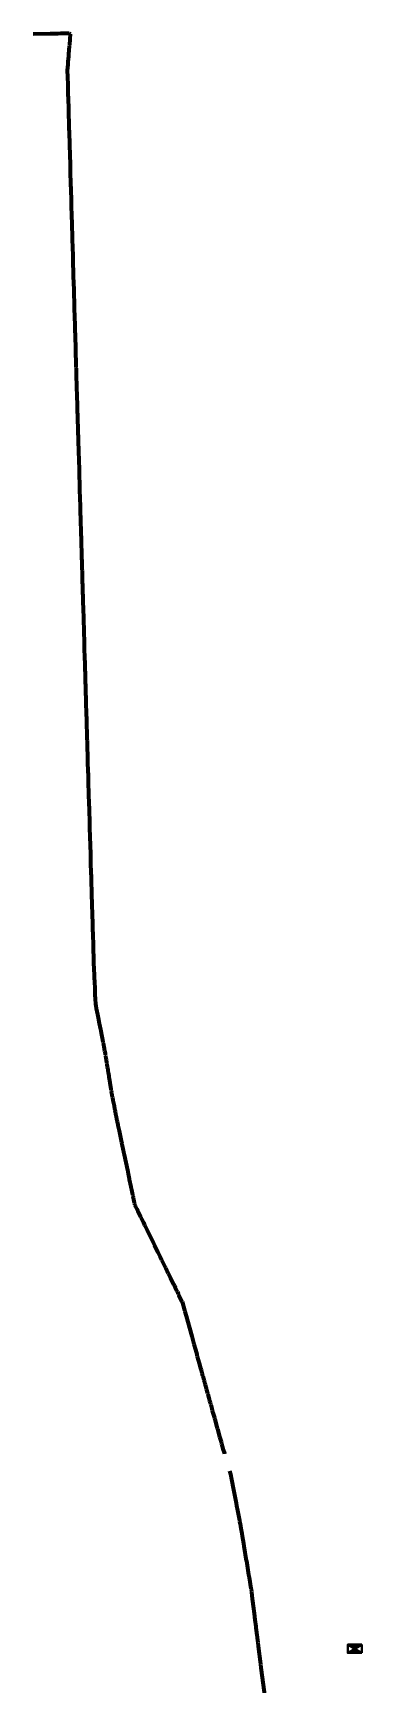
# Model space of a CAD drawing. Header units: metres. Extents: x 602525 to 604860, y 1147567 to 1148012.
# Drawn here: x 604772.4 to 604860.4, y 1147566.6 to 1148012.1 of the extents above.
import ezdxf

# ---------------------------------------------------------------- set-up
doc = ezdxf.new("R2010")
doc.units = ezdxf.units.M
doc.header["$MEASUREMENT"] = 0
doc.linetypes.add('DGN Style 5', pattern=[91.104827, 39.044926, -52.059901])
doc.layers.add('TF_E_---_Skab-_2', color=1, linetype='Continuous', lineweight=40)
doc.layers.add('TF_T_---_Kabl-_2', color=5, linetype='DGN Style 5', lineweight=70)

# ---------------------------------------------------------------- blocks, each defined once
blk = doc.blocks.new('ESKAB')
at = {"layer": 'TF_E_---_Skab-_2'}
for p, q in [((-1.89878, 1.117269), (-1.89878, -1.090731)), ((1.87722, -1.090731), (1.87722, 1.117269))]:
    blk.add_line(p, q, dxfattribs=at)
at = {"layer": 'TF_E_---_Skab-_2', "flags": 128}
for points in [[(-1.81078, 1.117269), (-1.81078, 1.065811)], [(-1.66078, 1.117269), (-1.66078, 0.978099)], [(-1.51078, 1.117269), (-1.51078, 0.890388)], [(-1.36078, 1.117269), (-1.36078, 0.802676)], [(-1.21078, 1.117269), (-1.21078, 0.714964)], [(-1.06078, 1.117269), (-1.06078, 0.627252)], [(-0.91078, 1.117269), (-0.91078, 0.53954)], [(-0.76078, 1.117269), (-0.76078, 0.451828)], [(-0.61078, 1.117269), (-0.61078, 0.364116)], [(-0.46078, 1.117269), (-0.46078, 0.276404)], [(-0.31078, 1.117269), (-0.31078, 0.188693)], [(-0.16078, 1.117269), (-0.16078, 0.100981)], [(-0.01078, 1.117269), (-0.01078, 0.013269)], [(-0.01078, -1.090731), (-0.01078, 0.013269)], [(0.13922, 1.117269), (0.13922, 0.100981)], [(0.28922, 1.117269), (0.28922, 0.188693)], [(0.43922, 1.117269), (0.43922, 0.276404)], [(0.58922, 1.117269), (0.58922, 0.364116)], [(0.73922, 1.117269), (0.73922, 0.451828)], [(0.88922, 1.117269), (0.88922, 0.53954)], [(1.03922, 1.117269), (1.03922, 0.627252)], [(1.18922, 1.117269), (1.18922, 0.714964)], [(1.33922, 1.117269), (1.33922, 0.802676)], [(1.48922, 1.117269), (1.48922, 0.890388)], [(1.63922, 1.117269), (1.63922, 0.978099)], [(1.78922, 1.117269), (1.78922, 1.065811)], [(-1.81078, -1.090731), (-1.81078, -1.039273)], [(-1.66078, -1.090731), (-1.66078, -0.951562)], [(-1.51078, -1.090731), (-1.51078, -0.86385)], [(-1.36078, -1.090731), (-1.36078, -0.776138)], [(-1.21078, -1.090731), (-1.21078, -0.688426)], [(-1.06078, -1.090731), (-1.06078, -0.600714)], [(-0.91078, -1.090731), (-0.91078, -0.513002)], [(-0.76078, -1.090731), (-0.76078, -0.42529)], [(-0.61078, -1.090731), (-0.61078, -0.337579)], [(-0.46078, -1.090731), (-0.46078, -0.249867)], [(-0.31078, -1.090731), (-0.31078, -0.162155)], [(-0.16078, -1.090731), (-0.16078, -0.074443)], [(0.13922, -1.090731), (0.13922, -0.074443)], [(0.28922, -1.090731), (0.28922, -0.162155)], [(0.43922, -1.090731), (0.43922, -0.249867)], [(0.58922, -1.090731), (0.58922, -0.337579)], [(0.73922, -1.090731), (0.73922, -0.42529)], [(0.88922, -1.090731), (0.88922, -0.513002)], [(1.03922, -1.090731), (1.03922, -0.600714)], [(1.18922, -1.090731), (1.18922, -0.688426)], [(1.33922, -1.090731), (1.33922, -0.776138)], [(1.48922, -1.090731), (1.48922, -0.86385)], [(1.63922, -1.090731), (1.63922, -0.951562)], [(1.78922, -1.090731), (1.78922, -1.039273)]]:
    blk.add_lwpolyline(points, dxfattribs=at)
at = {"layer": 'TF_E_---_Skab-_2'}
for points in [[(1.87722, 1.117269), (-0.01078, 0.013269), (-1.89878, 1.117269)], [(1.87722, -1.090731), (-0.01078, 0.013269), (-1.89878, -1.090731)]]:
    blk.add_3dface(points, dxfattribs=at)

msp = doc.modelspace()

# ---------------------------------------------------------------- linework, layer by layer
at = {"layer": 'TF_T_---_Kabl-_2'}
for points in [[(604772.37, 1148011.99, 42.304387), (604776.93, 1148012.05, 42.47), (604778.46, 1148012.07, 42.52), (604779, 1148012.08, 42.59), (604779.76, 1148012.09, 42.67), (604781.21, 1148012.11, 42.61), (604781.987373, 1148012.123029, 42.568952), (604781.986187, 1148012.093053, 42.568736), (604782.29684, 1148011.850584, 42.548567)], [(604782.3, 1148011.85, 42.548379), (604782.19, 1148010.6, 42.54), (604782.05, 1148008.95, 42.61), (604782.04, 1148008.77, 42.61), (604782.02, 1148008.57, 42.61), (604781.85, 1148006.48, 42.68), (604781.8, 1148005.95, 42.69), (604781.67, 1148004.42, 42.67), (604781.61, 1148003.68, 42.68), (604781.482112, 1148002.135309, 42.685485), (604781.53, 1148000.43, 42.69), (604781.6, 1147998.22, 42.71), (604781.6, 1147998.19, 42.71), (604781.6, 1147998.11, 42.71), (604781.66, 1147996.04, 42.71), (604781.67, 1147995.79, 42.67), (604781.68, 1147995.52, 42.72), (604781.69, 1147994.86, 42.73), (604781.71, 1147994.3, 42.66), (604781.78, 1147992.06, 42.72), (604781.79, 1147991.68, 42.74), (604781.8, 1147991.46, 42.74), (604781.8, 1147991.16, 42.72), (604781.92, 1147987.16, 42.71), (604781.95, 1147986.34, 42.71), (604781.96, 1147985.73, 42.71), (604782.07, 1147982.03, 42.75), (604782.08, 1147981.78, 42.76), (604782.14, 1147979.75, 42.78), (604782.23, 1147976.61, 42.81), (604782.24, 1147976.26, 42.82), (604782.29, 1147974.56, 42.85), (604782.37, 1147971.91, 42.9), (604782.39, 1147971.46, 42.94), (604782.39, 1147971.33, 42.9), (604782.41, 1147970.55, 42.89), (604782.52, 1147966.83, 42.88), (604782.53, 1147966.47, 42.88), (604782.54, 1147966.2, 42.88), (604782.64, 1147962.67, 42.88), (604782.68, 1147961.51, 42.87), (604782.68, 1147961.37, 42.87), (604782.82, 1147956.72, 42.93), (604782.95, 1147952.44, 43.02), (604782.96, 1147951.98, 43.02), (604782.98, 1147951.45, 43.03), (604783.11, 1147946.89, 43.07), (604783.22, 1147943.22, 43.02), (604783.23, 1147942.71, 43.03), (604783.34, 1147939.12, 43), (604783.35, 1147938.94, 43), (604783.36, 1147938.29, 43.01), (604783.37, 1147937.98, 43.02), (604783.43, 1147936.23, 43.08), (604783.43, 1147935.99, 43.08), (604783.5, 1147933.77, 43.11), (604783.54, 1147932.19, 43.14), (604783.57, 1147931.28, 43.14), (604783.58, 1147931.04, 43.15), (604783.69, 1147927.19, 43.15), (604783.7, 1147927.05, 43.16), (604783.73, 1147925.94, 43.14), (604783.73, 1147925.83, 43.14), (604783.73, 1147925.81, 43.14), (604783.73, 1147925.77, 43.14), (604783.78, 1147924.24, 43.15), (604783.78, 1147924.15, 43.15), (604783.78, 1147924.13, 43.15), (604783.83, 1147922.34, 43.16), (604783.84, 1147922.22, 43.17), (604783.87, 1147921.19, 43.17), (604783.91, 1147919.7, 43.2), (604783.92, 1147919.41, 43.2), (604783.96, 1147918.19, 43.21), (604783.98, 1147917.56, 43.2), (604784, 1147916.68, 43.2), (604784.04, 1147915.24, 43.23), (604784.07, 1147914.29, 43.25), (604784.12, 1147912.67, 43.29), (604784.15, 1147911.63, 43.32), (604784.19, 1147910.45, 43.36), (604784.21, 1147909.71, 43.34), (604784.22, 1147909.28, 43.35), (604784.25, 1147908.26, 43.35), (604784.31, 1147906.19, 43.36), (604784.31, 1147906.13, 43.36), (604784.33, 1147905.62, 43.37), (604784.36, 1147904.44, 43.4), (604784.37, 1147904.06, 43.41), (604784.39, 1147903.44, 43.38), (604784.4, 1147903.18, 43.41), (604784.44, 1147901.77, 43.41), (604784.47, 1147900.91, 43.39), (604784.47, 1147900.65, 43.43), (604784.52, 1147899.22, 43.44), (604784.55, 1147898.1, 43.46), (604784.57, 1147897.45, 43.47), (604784.64, 1147895.06, 43.46), (604784.65, 1147894.58, 43.48), (604784.66, 1147894.38, 43.54), (604784.69, 1147893.25, 43.57), (604784.76, 1147891.13, 43.59), (604784.81, 1147889.13, 43.55), (604784.86, 1147887.7, 43.57), (604784.86, 1147887.51, 43.55), (604784.88, 1147887.08, 43.55), (604784.93, 1147885.32, 43.66), (604784.93, 1147885.21, 43.65), (604784.93, 1147885.12, 43.66), (604784.94, 1147884.98, 43.66), (604784.96, 1147884.35, 43.58), (604784.96, 1147884.12, 43.59), (604784.99, 1147883.35, 43.55), (604784.99, 1147883.21, 43.55), (604785.02, 1147882.19, 43.57), (604785.16, 1147877.33, 43.51), (604785.18, 1147876.88, 43.52), (604785.23, 1147874.97, 43.44), (604785.25, 1147874.37, 43.41), (604785.28, 1147873.37, 43.33), (604785.29, 1147873.2, 43.32), (604785.31, 1147872.49, 43.29), (604785.33, 1147871.73, 43.27), (604785.35, 1147871.16, 43.28), (604785.35, 1147871.14, 43.29), (604785.35, 1147871.09, 43.29), (604785.36, 1147870.51, 43.34), (604785.37, 1147870.39, 43.36), (604785.38, 1147870.12, 43.4), (604785.38, 1147869.83, 43.46), (604785.4, 1147869.23, 43.48), (604785.41, 1147868.97, 43.49), (604785.42, 1147868.66, 43.48), (604785.42, 1147868.58, 43.49), (604785.44, 1147868.05, 43.36), (604785.45, 1147867.77, 43.34), (604785.45, 1147867.57, 43.3), (604785.47, 1147867.07, 43.15), (604785.48, 1147866.5, 43.07), (604785.5, 1147865.83, 43.02), (604785.5, 1147865.79, 43.02), (604785.51, 1147865.5, 43), (604785.53, 1147864.79, 42.99), (604785.56, 1147863.94, 42.97), (604785.62, 1147861.84, 42.83), (604785.64, 1147861.11, 42.8), (604785.68, 1147859.86, 42.7), (604785.76, 1147857.24, 42.59), (604785.76, 1147856.95, 42.59), (604785.8, 1147855.75, 42.45), (604785.8, 1147855.61, 42.45), (604785.84, 1147854.55, 42.34), (604785.86, 1147853.7, 42.3), (604785.89, 1147852.7, 42.13), (604785.9, 1147852.28, 42.04), (604785.92, 1147851.8, 42.04), (604785.94, 1147850.94, 42.03), (604785.99, 1147849.22, 41.9), (604786, 1147849.05, 41.87), (604786.05, 1147847.24, 41.8), (604786.06, 1147847.09, 41.79), (604786.06, 1147847.02, 41.8), (604786.14, 1147844.31, 42.35), (604786.14, 1147844.22, 42.34), (604786.15, 1147843.89, 42.38), (604786.16, 1147843.53, 42.37), (604786.17, 1147843.28, 42.31), (604786.18, 1147843.01, 42.21), (604786.2, 1147842.23, 41.46), (604786.21, 1147841.92, 41.14), (604786.21, 1147841.89, 41.12), (604786.21, 1147841.86, 41.13), (604786.22, 1147841.62, 41.08), (604786.23, 1147841.18, 41.12), (604786.25, 1147840.38, 40.99), (604786.28, 1147839.41, 40.91), (604786.28, 1147839.37, 40.9), (604786.28, 1147839.35, 40.9), (604786.29, 1147839.3, 40.89), (604786.31, 1147838.58, 40.8), (604786.33, 1147837.84, 40.69), (604786.33, 1147837.76, 40.67), (604786.35, 1147837.08, 40.46), (604786.38, 1147836.2, 40.18), (604786.39, 1147835.69, 39.99), (604786.4, 1147835.41, 39.89), (604786.4, 1147835.34, 39.84), (604786.42, 1147834.61, 39.56), (604786.44, 1147834.05, 39.24), (604786.47, 1147832.97, 39.01), (604786.48, 1147832.83, 39.03), (604786.49, 1147832.43, 38.96), (604786.58, 1147829.39, 37.92), (604786.58, 1147829.35, 37.9), (604786.58, 1147829.32, 37.89), (604786.58, 1147829.19, 37.85), (604786.61, 1147828.23, 37.58), (604786.62, 1147827.83, 37.62), (604786.63, 1147827.48, 37.65), (604786.65, 1147827, 37.72), (604786.75, 1147823.61, 37.8), (604786.78, 1147822.38, 37.83), (604786.79, 1147822.18, 37.84), (604786.8, 1147821.71, 37.85), (604786.81, 1147821.4, 37.86), (604786.94, 1147817.04, 37.97), (604786.96, 1147816.51, 37.97), (604787.03, 1147813.93, 37.96), (604787.06, 1147813.09, 37.96), (604787.06, 1147812.97, 37.96), (604787.07, 1147812.87, 37.96), (604787.09, 1147812.04, 37.98), (604787.13, 1147810.52, 38.01), (604787.2, 1147808.38, 37.84), (604787.2, 1147808.33, 37.83), (604787.2, 1147808.17, 37.82), (604787.21, 1147808.07, 37.82), (604787.3, 1147804.99, 37.68), (604787.32, 1147804.23, 37.68), (604787.35, 1147803.34, 37.77), (604787.35, 1147803.18, 37.79), (604787.42, 1147800.72, 37.92), (604787.43, 1147800.68, 37.92), (604787.43, 1147800.65, 37.92), (604787.46, 1147799.44, 37.99), (604787.47, 1147799.3, 38), (604787.47, 1147799.17, 38.02), (604787.48, 1147798.78, 38.01), (604787.69, 1147791.71, 38.1), (604787.76, 1147789.46, 38.05), (604787.84, 1147786.51, 38.02), (604787.86, 1147785.9, 37.98), (604787.89, 1147784.83, 37.89), (604787.93, 1147783.51, 37.91), (604787.96, 1147782.43, 37.92), (604787.97, 1147782.25, 37.96), (604787.99, 1147781.63, 38), (604788, 1147781.26, 38.01), (604788.1, 1147777.97, 38.27), (604788.1, 1147777.89, 38.29), (604788.1, 1147777.85, 38.29), (604788.1, 1147777.84, 38.29), (604788.1, 1147777.77, 38.29), (604788.15, 1147775.97, 38.38), (604788.25, 1147772.69, 38.49), (604788.25, 1147772.64, 38.49), (604788.25, 1147772.6, 38.49), (604788.29, 1147771.22, 38.59), (604788.31, 1147770.55, 38.59), (604788.32, 1147770.43, 38.6), (604788.32, 1147770.19, 38.62), (604788.34, 1147769.83, 38.65), (604788.4, 1147767.64, 38.7), (604788.42, 1147766.9, 38.74), (604788.44, 1147766.3, 38.8), (604788.46, 1147765.55, 38.85), (604788.49, 1147764.57, 38.84), (604788.5, 1147764.23, 38.84), (604788.52, 1147763.47, 38.84), (604788.532879, 1147763.242492, 38.851482)], [(604788.53, 1147763.24, 38.851744), (604788.54, 1147763.06, 38.86), (604788.54, 1147762.97, 38.87), (604788.56, 1147762.44, 38.9), (604788.7, 1147759.29, 38.92), (604788.74, 1147758.28, 38.9), (604788.77, 1147757.7, 38.83), (604788.78, 1147757.32, 38.85), (604788.79, 1147757.12, 38.85), (604788.84, 1147755.99, 38.98), (604788.92, 1147753.98, 38.85), (604788.97, 1147753, 38.75), (604788.97, 1147752.95, 38.75), (604788.97, 1147752.92, 38.75), (604789.029178, 1147751.503827, 38.843703), (604789.12, 1147751.05, 38.87), (604789.27, 1147750.29, 38.9), (604789.58, 1147748.73, 38.95), (604789.76, 1147747.79, 38.94), (604790.05, 1147746.31, 38.95), (604790.37, 1147744.67, 38.91), (604790.45, 1147744.27, 38.92), (604790.58, 1147743.64, 38.92), (604790.92, 1147741.88, 38.91), (604791.04, 1147741.3, 38.88), (604791.06, 1147741.18, 38.89), (604791.1, 1147740.97, 38.91), (604791.38, 1147739.57, 38.93), (604791.41, 1147739.39, 38.88), (604791.42, 1147739.34, 38.88), (604791.5, 1147738.93, 38.87), (604791.628416, 1147738.28088, 38.876036), (604791.69, 1147737.88, 38.88), (604791.73, 1147737.64, 38.89), (604791.87, 1147736.74, 38.95), (604791.91, 1147736.52, 38.9), (604791.92, 1147736.48, 38.89), (604792.03, 1147735.75, 38.94), (604792.06, 1147735.56, 38.92), (604792.1, 1147735.33, 38.96), (604792.21, 1147734.59, 38.94), (604792.26, 1147734.32, 38.94), (604792.33, 1147733.89, 38.98), (604792.39, 1147733.49, 38.94), (604792.41, 1147733.34, 38.95), (604792.42, 1147733.31, 38.95), (604792.44, 1147733.15, 38.95), (604792.6, 1147732.19, 39.01), (604792.62, 1147732.04, 39.01), (604792.65, 1147731.84, 39.02), (604792.78, 1147731, 38.96), (604792.8, 1147730.88, 38.96), (604792.88, 1147730.42, 38.9), (604792.88, 1147730.39, 38.9), (604792.88, 1147730.38, 38.9), (604793.158169, 1147728.632969, 38.96188), (604793.2, 1147728.43, 38.97), (604793.22, 1147728.32, 38.96), (604793.23, 1147728.27, 38.96), (604793.28, 1147728.02, 38.96), (604793.33, 1147727.73, 38.98), (604793.37, 1147727.57, 38.97), (604793.57, 1147726.5, 39), (604793.59, 1147726.38, 39), (604793.75, 1147725.56, 39.01), (604793.96, 1147724.49, 38.97), (604794.03, 1147724.15, 38.98), (604794.06, 1147723.95, 38.97), (604794.15, 1147723.49, 38.99), (604794.27, 1147722.89, 39.1), (604794.32, 1147722.63, 39.13), (604794.46, 1147721.89, 39.15), (604794.604636, 1147721.180042, 39.1491)], [(604794.6, 1147721.18, 39.149294), (604794.82, 1147720.13, 39.15), (604794.82, 1147720.12, 39.15), (604794.88, 1147719.85, 39.19), (604795.04, 1147719.1, 39.29), (604795.05, 1147719.02, 39.29), (604795.07, 1147718.93, 39.29), (604795.39, 1147717.45, 39.24), (604796.04, 1147714.33, 39.24), (604796.1, 1147714.06, 39.23), (604796.14, 1147713.86, 39.23), (604796.49, 1147712.2, 39.22), (604796.57, 1147711.8, 39.22), (604796.59, 1147711.72, 39.22), (604796.73, 1147711.03, 39.27), (604797.6, 1147706.91, 39.29), (604797.69, 1147706.51, 39.29), (604797.72, 1147706.36, 39.3), (604797.8, 1147705.96, 39.31), (604797.82, 1147705.88, 39.32), (604798.1, 1147704.56, 39.45), (604798.13, 1147704.42, 39.47), (604798.54, 1147702.45, 39.39), (604798.57, 1147702.33, 39.39), (604798.57, 1147702.31, 39.39), (604798.71, 1147701.66, 39.51), (604798.71, 1147701.63, 39.51), (604798.8, 1147701.21, 39.51), (604799.01, 1147700.23, 39.44), (604799.03, 1147700.11, 39.44), (604799.1, 1147699.8, 39.45), (604799.15, 1147699.55, 39.45), (604799.17, 1147699.43, 39.46), (604799.44, 1147698.16, 39.45), (604799.48, 1147697.97, 39.44), (604799.556074, 1147697.596122, 39.486021), (604799.77, 1147697.17, 39.55), (604800.14, 1147696.41, 39.53), (604800.37, 1147695.95, 39.59), (604801.12, 1147694.42, 39.71), (604801.18, 1147694.28, 39.72), (604801.23, 1147694.18, 39.73), (604801.42, 1147693.8, 39.79), (604801.9, 1147692.83, 39.98), (604802.24, 1147692.13, 40.06), (604802.3, 1147692, 40.08), (604802.82, 1147690.93, 40.21), (604804.59, 1147687.33, 40.49), (604804.88, 1147686.72, 40.56), (604805.77, 1147684.91, 40.78), (604806.39, 1147683.65, 40.96), (604806.78, 1147682.85, 41.06), (604807.39, 1147681.59, 41.15), (604807.86, 1147680.64, 41.23), (604807.88, 1147680.6, 41.24), (604808.57, 1147679.19, 41.5), (604809.14, 1147678.03, 41.71), (604810.01, 1147676.25, 41.97), (604810.22, 1147675.83, 42.01), (604810.43, 1147675.4, 42.07), (604810.43, 1147675.39, 42.07), (604810.44, 1147675.38, 42.08), (604810.9, 1147674.44, 42.47), (604811.02, 1147674.19, 42.65), (604811.25, 1147673.72, 42.88), (604811.44, 1147673.33, 43.02), (604812.24, 1147671.68, 43.03), (604812.260251, 1147671.653886, 43.026466), (604812.92, 1147669.29, 42.96), (604813.02, 1147668.91, 42.98), (604813.33, 1147667.78, 42.98), (604814.22, 1147664.58, 42.97), (604814.85, 1147662.32, 42.96), (604815.44, 1147660.18, 42.97), (604815.83, 1147658.78, 42.98), (604816.19, 1147657.47, 42.92), (604816.27, 1147657.19, 42.94), (604816.36, 1147656.87, 42.94), (604816.85, 1147655.1, 42.98), (604817.22, 1147653.76, 42.84), (604817.29, 1147653.5, 42.84), (604817.37, 1147653.22, 42.82), (604817.6, 1147652.41, 42.81), (604817.78, 1147651.77, 42.82), (604817.83, 1147651.58, 42.82), (604818.08, 1147650.66, 42.91), (604818.12, 1147650.54, 42.91), (604818.21, 1147650.21, 42.92), (604818.4, 1147649.5, 42.91), (604818.48, 1147649.23, 42.93), (604818.71, 1147648.38, 42.97), (604818.75, 1147648.26, 42.96), (604818.76, 1147648.22, 42.96), (604819.1, 1147647.01, 42.9), (604819.12, 1147646.92, 42.9), (604819.16, 1147646.79, 42.91), (604819.43, 1147645.82, 42.94), (604819.55, 1147645.36, 42.93), (604819.65, 1147645.01, 42.89), (604819.81, 1147644.44, 42.87), (604819.91, 1147644.07, 42.92), (604819.95, 1147643.95, 42.94), (604820.27, 1147642.79, 42.96), (604820.38, 1147642.37, 42.96), (604820.56, 1147641.75, 42.96), (604820.92, 1147640.44, 42.91), (604820.96, 1147640.29, 42.92), (604821.02, 1147640.07, 42.94), (604821.69, 1147637.66, 42.95), (604821.73, 1147637.5, 42.95), (604821.75, 1147637.43, 42.95), (604822.32, 1147635.39, 42.96), (604822.33, 1147635.34, 42.96), (604822.71, 1147634, 42.93), (604822.86, 1147633.43, 42.93), (604823.04, 1147632.79, 42.95), (604823.31, 1147631.83, 22.78), (604823.523975, 1147631.057314, 11.909502)], [(604823.52, 1147631.06, 11.999264), (604823.6, 1147630.79, 8.18), (604823.61, 1147630.77, 2.19), (604823.61, 1147630.76, 1.68), (604823.61, 1147630.76, 0.69), (604823.61, 1147630.76, 0.16), (604823.61, 1147630.76, -0.45)], [(604825.01, 1147626.14, 42.97), (604825.266283, 1147625.263971, 42.969252), (604825.54, 1147623.84, 42.97), (604825.71, 1147622.95, 42.96), (604825.9, 1147621.96, 42.99), (604826.5, 1147618.81, 42.96), (604826.76, 1147617.47, 42.97), (604826.89, 1147616.76, 42.95), (604827.13, 1147615.52, 42.94), (604827.64, 1147612.85, 42.94), (604827.7, 1147612.54, 42.91), (604827.82, 1147611.94, 42.92), (604828.053154, 1147610.712587, 42.914561), (604828.28, 1147609.35, 42.91), (604828.39, 1147608.68, 42.91), (604828.72, 1147606.66, 42.9), (604828.84, 1147605.98, 42.89), (604829.49, 1147602.03, 42.87), (604829.5, 1147601.98, 42.87), (604830.12, 1147598.27, 42.85), (604830.24, 1147597.56, 42.87), (604830.727999, 1147594.594426, 42.861465), (604830.74, 1147594.53, 42.86), (604830.75, 1147594.45, 42.86), (604830.84, 1147593.72, 42.84), (604831.07, 1147591.83, 42.83), (604831.16, 1147591.18, 42.82), (604831.32, 1147589.85, 42.82), (604831.57, 1147587.85, 42.8), (604831.79, 1147586.14, 42.81), (604832.01, 1147584.38, 42.81), (604832.04, 1147584.07, 42.81), (604832.12, 1147583.45, 42.8), (604832.29, 1147582.09, 42.75), (604832.37, 1147581.49, 42.56), (604832.37, 1147581.43, 42.55), (604832.38, 1147581.42, 42.55), (604832.38, 1147581.39, 42.55), (604832.46, 1147580.75, 42.64), (604832.54, 1147580.1, 42.74), (604832.65, 1147579.24, 42.74), (604832.75, 1147578.39, 42.73), (604833.184543, 1147574.982204, 42.717378), (604833.27, 1147574.29, 42.71), (604833.4, 1147573.35, 42.71), (604833.4, 1147573.31, 42.71), (604834.29, 1147566.73, 42.72), (604834.29, 1147566.72, 42.72), (604834.31, 1147566.59, 42.72)]]:
    msp.add_polyline3d(points, dxfattribs=at)

# ---------------------------------------------------------------- block references
at = {"layer": 'TF_E_---_Skab-_2'}
msp.add_blockref('ESKAB', (604858.562937, 1147578.403356, 43.000252), dxfattribs=at)

doc.saveas('drawing.dxf')
